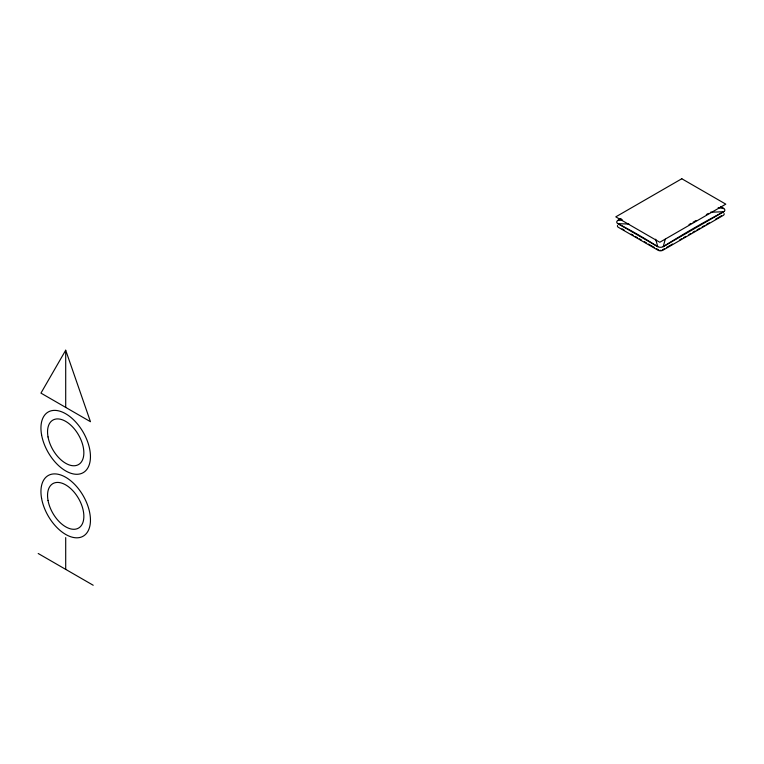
<?xml version="1.0" encoding="UTF-8"?>
<svg xmlns="http://www.w3.org/2000/svg" width="764" height="764" viewBox="0 0 764 764"><rect width="100%" height="100%" fill="white"/><g stroke="black" fill="none" stroke-linecap="round" stroke-linejoin="round"><path stroke-width="1.15" d="M665.272 239.199L663.228 246.657A3.887 2.244 0 0 1 657.728 246.657A520.017 300.233 60 0 0 617.847 223.632A3.887 2.244 0 0 1 617.847 220.462A930.399 537.168 -60 0 1 620.788 218.609M65.704 350.237L40.95 393.116L90.458 421.699L65.704 350.237L65.704 407.403M620.922 218.685L617.847 220.462L622.297 219.736M689.004 224.606L691.038 223.432M693.072 222.248L696.138 220.49M706.318 214.608L708.362 213.423M662.331 249.923L664.374 248.749M666.418 247.565L672.549 244.031M679.693 239.906L681.736 238.731M683.77 237.547L685.814 236.372M688.88 234.605L690.923 233.421M692.967 232.246L695.001 231.062M697.045 229.888L700.111 228.121M702.154 226.937L704.198 225.762M706.232 224.578L709.298 222.811M715.429 219.278L721.55 215.734M710.396 212.249L723.737 211.723A3.887 2.244 0 0 0 723.737 208.553A520.017 300.233 60 0 0 720.796 206.681M628.963 224.072L617.847 223.632L657.728 246.657L655.684 239.199M718.179 207.646L723.737 208.553L720.672 206.777M622.058 228.818L624.092 229.993M631.198 234.099L633.232 235.264M635.266 236.439L637.291 237.614M639.325 238.788L641.359 239.963M644.405 241.72L646.43 242.895M648.464 244.06L654.557 247.584M656.591 248.758L658.625 249.923M38.2 553.499L93.208 585.253M65.704 537.617L65.704 569.371M724.052 213.586A3.304 1.91 0 0 1 723.193 215.429L662.808 250.286A3.304 1.91 0 0 1 658.148 250.286L618.391 227.338A3.304 1.91 0 0 1 617.532 225.495M661.127 250.334A2.598 1.499 0 0 1 659.829 250.334M681.794 178.747L615.784 216.852L659.79 242.264L725.8 204.15L681.794 178.747M723.737 211.723L663.228 246.657A930.399 537.168 -60 0 1 723.737 211.723M41.6 498.472A35.01 20.208 60 0 0 82.646 536.481A35.01 20.208 60 0 0 72.857 482.628A35.01 20.208 60 0 0 41.6 498.472M48.027 500.439A25.67 14.822 60 0 0 78.129 528.316A25.67 14.822 60 0 0 70.947 488.817A25.67 14.822 60 0 0 48.027 500.439M41.6 434.955A35.01 20.208 60 0 0 82.646 472.954A35.01 20.208 60 0 0 72.857 419.111A35.01 20.208 60 0 0 41.6 434.955M48.027 436.922A25.67 14.822 60 0 0 78.129 464.789A25.67 14.822 60 0 0 70.947 425.3A25.67 14.822 60 0 0 48.027 436.922"/></g></svg>
